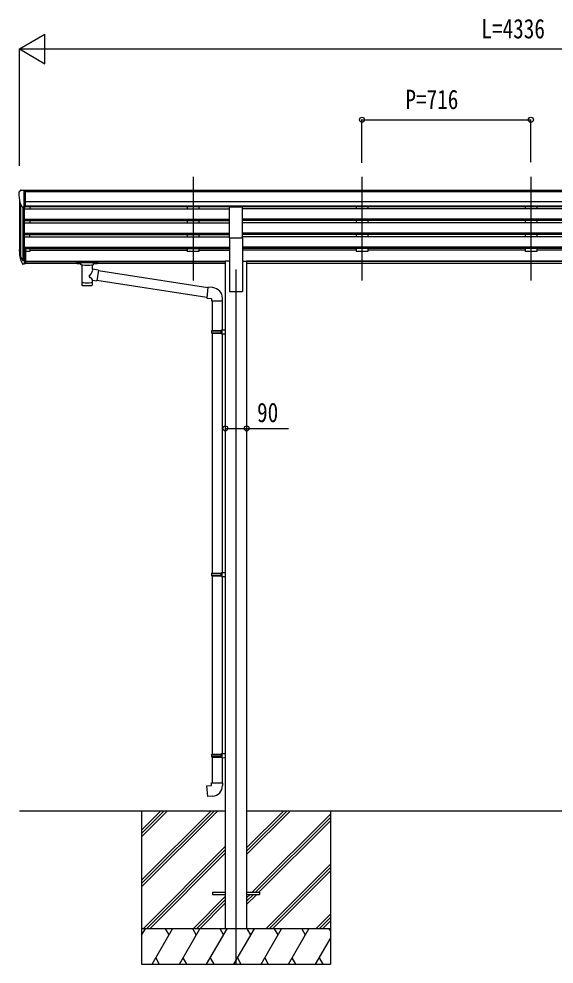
# Model space of a CAD drawing. Units: millimetres, scale not verified. Extents: x -10512 to 10512, y -7425 to 7425.
# Drawn here: x -2982 to -714, y -4162 to -156 of the extents above; entities that cross this region are included whole.
import ezdxf
from ezdxf.enums import TextEntityAlignment as Align

# ---------------------------------------------------------------- set-up
doc = ezdxf.new("R2010")
doc.units = ezdxf.units.MM
doc.header["$LTSCALE"] = 30
for name, color, linetype in [('0-3_YKK_12', 2, 'Continuous'), ('0-4_YKK_13', 4, 'Continuous'), ('0-5_YKK_A1', 4, 'Continuous'), ('0-6_YKK_D', 6, 'Continuous')]:
    doc.layers.add(name, color=color, linetype=linetype)
doc.styles.add('ＭＳ ゴシック', font='')
doc.styles.get('ＭＳ ゴシック').set_extended_font_data('MS Gothic')

msp = doc.modelspace()

# ---------------------------------------------------------------- linework, layer by layer
at = {"layer": '0-3_YKK_12'}
for p, q in [((-2244.45, -826.36), (-2244.45, -1265.61)), ((-2244.45, -826.36), (-2244.45, -1265.61)), ((-1528.45, -826.36), (-1528.45, -1265.61)), ((-1528.45, -826.36), (-1528.45, -1265.61)), ((-812.45, -826.36), (-812.45, -1265.61)), ((-812.45, -826.36), (-812.45, -1265.61)), ((-2062.45, -1218.93), (-2062.45, -4162.5))]:
    msp.add_line(p, q, dxfattribs=at)
at = {"layer": '0-4_YKK_13'}
for p, q in [((-2982.45, -891.48), (-2982.45, -892.11)), ((-2975.54, -882.67), (-2979.61, -888.48)), ((-2972.45, -882.11), (-2974.78, -882.25)), ((-2972.45, -882.11), (-2953.95, -882.11)), ((-2960.45, -955.09), (-2960.45, -882.11)), ((-2953.95, -882.11), (-2943.95, -882.19)), ((-2953.95, -954.09), (-2953.95, -882.11)), ((-2943.95, -883.71), (-2943.95, -882.19)), ((-2968.07, -953.28), (-2977.35, -937.21)), ((-2960.45, -955.09), (-2965.66, -954.77)), ((-2953.95, -954.09), (-2960.45, -954.09)), ((-2089.95, -1084.53), (-2089.95, -952.74)), ((-2089.95, -952.74), (-2034.95, -952.74)), ((-2034.95, -1084.53), (-2034.95, -952.74)), ((-2089.95, -1084.53), (-2034.95, -1084.53)), ((-2978.06, -1160.16), (-2967.89, -1179.33)), ((-2966.88, -1178.08), (-2976.64, -1159.67)), ((-2960.45, -1134.12), (-2960.45, -1196)), ((-2953.95, -1134.12), (-2960.45, -1134.12)), ((-2953.95, -1134.12), (-2953.95, -1195.18)), ((-2975.47, -1177.02), (-2967.89, -1194.5)), ((-2960.45, -1178.83), (-2965.58, -1178.83)), ((-2960.45, -1180.83), (-2965.3, -1180.83)), ((-2960.45, -1196), (-2965.3, -1196)), ((-2953.95, -1172.43), (-2960.45, -1172.43)), ((-2953.95, -1177.83), (-2960.45, -1177.83)), ((-2953.95, -1195.18), (-2960.45, -1195.18)), ((-2736.45, -1186.1), (-2736.45, -1191.86)), ((-2736.45, -1186.29), (-2736.45, -1187.83)), ((-2734.45, -1185.44), (-2651.45, -1185.44)), ((-2734.45, -1187.61), (-2651.45, -1187.61)), ((-2734.45, -1192.52), (-2719.95, -1192.52)), ((-2719.95, -1198.17), (-2719.95, -1191.62)), ((-2715.85, -1199.09), (-2715.87, -1284.53)), ((-2670.05, -1217.83), (-2670.05, -1199.09)), ((-2665.95, -1198.17), (-2665.95, -1191.62)), ((-2665.95, -1192.52), (-2651.45, -1192.52)), ((-2649.45, -1186.1), (-2649.45, -1191.86)), ((-2644.83, -1221.74), (-2670.05, -1217.82)), ((-2644.83, -1221.74), (-2651.85, -1267)), ((-2181.85, -1295.63), (-2645.14, -1223.75)), ((-2670.03, -1284.53), (-2670.05, -1263.86)), ((-2670.05, -1264.17), (-2651.85, -1267)), ((-2185.51, -1337.56), (-2651.58, -1265.26)), ((-2160.84, -1295.5), (-2181.68, -1293.68)), ((-2165.76, -1351.25), (-2119.76, -1351.25)), ((-2163.65, -1351.25), (-2163.65, -1476.57)), ((-2121.65, -1351.25), (-2121.65, -1474.01)), ((-2119.76, -1351.25), (-2119.76, -1340.33)), ((-2165.65, -1478.57), (-2164.65, -1476.57)), ((-2165.65, -1478.57), (-2121.65, -1478.57)), ((-2165.65, -1478.57), (-2165.65, -1486.57)), ((-2164.65, -1476.57), (-2121.65, -1476.57)), ((-2126.13, -1478.57), (-2126.56, -1476.57)), ((-2123.65, -1474.07), (-2107.65, -1473.6)), ((-2123.65, -1476.07), (-2123.65, -1474.07)), ((-2123.65, -1476.07), (-2121.65, -1476.07)), ((-2107.65, -1473.6), (-2107.65, -1491.54)), ((-2165.65, -1486.57), (-2121.65, -1486.57)), ((-2165.65, -1486.57), (-2164.65, -1488.57)), ((-2164.65, -1488.57), (-2121.65, -1488.57)), ((-2163.65, -1488.57), (-2163.65, -2505.25)), ((-2123.65, -1491.07), (-2123.65, -1489.07)), ((-2123.65, -1491.07), (-2107.65, -1491.54)), ((-2121.65, -1491.13), (-2121.65, -2502.7)), ((-2165.65, -2507.25), (-2164.65, -2505.25)), ((-2165.65, -2507.25), (-2121.65, -2507.25)), ((-2165.65, -2507.25), (-2165.65, -2515.25)), ((-2165.65, -2515.25), (-2121.65, -2515.25)), ((-2165.65, -2515.25), (-2164.65, -2517.25)), ((-2164.65, -2505.25), (-2121.65, -2505.25)), ((-2164.65, -2517.25), (-2121.65, -2517.25)), ((-2163.65, -2517.25), (-2163.65, -3272.94)), ((-2126.13, -2507.25), (-2126.56, -2505.25)), ((-2123.65, -2502.75), (-2107.65, -2502.28)), ((-2123.65, -2504.75), (-2123.65, -2502.75)), ((-2123.65, -2504.75), (-2121.65, -2504.75)), ((-2123.65, -2519.75), (-2123.65, -2517.75)), ((-2123.65, -2519.75), (-2107.65, -2520.23)), ((-2121.65, -2519.81), (-2121.65, -3270.38)), ((-2107.65, -2502.28), (-2107.65, -2520.23)), ((-2165.65, -3274.94), (-2164.65, -3272.94)), ((-2165.65, -3274.94), (-2121.65, -3274.94)), ((-2165.65, -3274.94), (-2165.65, -3282.94)), ((-2165.65, -3282.94), (-2121.65, -3282.94)), ((-2165.65, -3282.94), (-2164.65, -3284.94)), ((-2164.65, -3272.94), (-2121.65, -3272.94)), ((-2126.13, -3274.94), (-2126.56, -3272.94)), ((-2123.65, -3270.44), (-2107.65, -3269.97)), ((-2123.65, -3272.44), (-2123.65, -3270.44)), ((-2123.65, -3272.44), (-2121.65, -3272.44)), ((-2107.65, -3269.97), (-2107.65, -3287.91)), ((-2164.65, -3284.94), (-2121.65, -3284.94)), ((-2163.65, -3284.94), (-2163.65, -3394.94)), ((-2123.65, -3287.44), (-2123.65, -3285.44)), ((-2123.65, -3287.44), (-2107.65, -3287.91)), ((-2121.65, -3287.5), (-2121.65, -3394.94)), ((-2165.65, -3394.94), (-2119.65, -3394.94)), ((-2165.65, -3404.94), (-2165.65, -3394.94)), ((-2119.65, -3394.94), (-2119.65, -3405.86)), ((-2162.45, -3858), (-2162.45, -3867)), ((-2162.45, -3858), (-2107.65, -3858)), ((-2162.45, -3867), (-2107.65, -3867)), ((-2017.25, -3858), (-1962.45, -3858)), ((-2017.25, -3867), (-1962.45, -3867)), ((-1962.45, -3858), (-1962.45, -3867))]:
    msp.add_line(p, q, dxfattribs=at)
for points in [[(-2736.45, -1186.1), (-2736.41, -1185.91), (-2736.33, -1185.77), (-2736.23, -1185.67), (-2736.13, -1185.61), (-2736.01, -1185.57), (-2735.72, -1185.51), (-2735.23, -1185.46), (-2734.68, -1185.44), (-2734.45, -1185.44)], [(-2736.45, -1191.86), (-2736.41, -1192.05), (-2736.33, -1192.19), (-2736.23, -1192.28), (-2736.13, -1192.34), (-2736.01, -1192.39), (-2735.72, -1192.45), (-2735.23, -1192.5), (-2734.68, -1192.52), (-2734.45, -1192.52)], [(-2651.45, -1185.44), (-2651.1, -1185.44), (-2650.57, -1185.47), (-2650.12, -1185.52), (-2649.81, -1185.59), (-2649.65, -1185.69), (-2649.53, -1185.83), (-2649.46, -1186.01), (-2649.45, -1186.1)], [(-2651.45, -1192.52), (-2651.1, -1192.52), (-2650.57, -1192.49), (-2650.12, -1192.44), (-2649.81, -1192.36), (-2649.65, -1192.27), (-2649.53, -1192.13), (-2649.46, -1191.95), (-2649.45, -1191.86)], [(-2181.68, -1293.68), (-2185.68, -1339.51), (-2165.76, -1341.25), (-2165.76, -1351.25)], [(-2126.13, -1478.57), (-2126.13, -1486.57), (-2126.56, -1488.57)], [(-2123.65, -1489.07), (-2121.65, -1489.07), (-2121.65, -1476.07)], [(-2126.13, -2507.25), (-2126.13, -2515.25), (-2126.56, -2517.25)], [(-2123.65, -2517.75), (-2121.65, -2517.75), (-2121.65, -2504.75)], [(-2126.13, -3274.94), (-2126.13, -3282.94), (-2126.56, -3284.94)], [(-2123.65, -3285.44), (-2121.65, -3285.44), (-2121.65, -3272.44)], [(-2160.73, -3450.69), (-2181.57, -3452.51), (-2185.57, -3406.69), (-2165.65, -3404.94)]]:
    msp.add_lwpolyline(points, dxfattribs=at)
for centre, radius, start, end in [((-2979.45, -891.48), 3, 93, 180), ((-2780.45, -892.11), 202, 180, 192.90261), ((-2974.72, -883.25), 1, 93.5, 145), ((-2965.48, -951.78), 3, 210, 266.5), ((-2891.79, -1137.99), 89.07, 174.49576, 194.41188), ((-2892.5, -1133.71), 88.05, 177.22392, 197.21071), ((-2847.23, -1140.94), 133.22, 183.27987, 195.71302), ((-2965.3, -1177.83), 3, 210, 270), ((-2965.3, -1193), 3, 210, 270), ((-2965.58, -1177.33), 1.5, 210, 270), ((-2164.76, -1340.33), 45, 0, 85), ((-2164.65, -3405.86), 45, 275, 0)]:
    msp.add_arc(centre, radius, start, end, dxfattribs=at)
for centre, major_axis, ratio, start_param, end_param in [((-2734.45, -1187.83), (2, 0), 0.109601, 1.5707963, 3.1415927), ((-2692.95, -1198.08), (27.06, 0), 0.069685, 3.1415927, 6.2831853), ((-2692.95, -1191.62), (27, 0), 0.070066, 6.2831853, 9.424778), ((-2681.95, -1195.6), (16, 0), 0.361356, 6.2636979, 6.2831853), ((-2651.45, -1187.83), (2, 0), 0.109601, 0, 1.5707963), ((-2692.95, -1244.37), (-22.81, -26.62), 0.234429, 1.6855472, 3.1268519), ((-2692.95, -1272.09), (22.91, 0), 0.122865, 3.1415927, 6.2831853), ((-2690.4, -1241.73), (20.32, -22.25), 0.045535, 0.0389954, 1.3075346), ((-2692.95, -1284.53), (22.92, 0), 0.101955, 3.1415499, 6.2833984)]:
    msp.add_ellipse(centre, major_axis=major_axis, ratio=ratio, start_param=start_param, end_param=end_param, dxfattribs=at)
at = {"layer": '0-5_YKK_A1'}
for p, q in [((-2980.45, -920.46), (-2980.45, -1129.45)), ((1329.05, -883.71), (-2953.95, -883.71)), ((1329.05, -888.93), (-2953.95, -888.93)), ((-2975.48, -940.45), (-2975.48, -1161.86)), ((-2966.45, -954.61), (-2966.46, -1178.55)), ((-2960.45, -955.09), (-2960.45, -1141.22)), ((1329.05, -932.46), (-2953.95, -932.46)), ((1329.05, -950.31), (-2953.95, -950.31)), ((-2089.95, -953.56), (-2953.95, -953.56)), ((-2935.45, -953.56), (-2935.45, -962.17)), ((-2269.45, -953.56), (-2269.45, -962.17)), ((-2219.45, -953.56), (-2219.45, -962.17)), ((410.05, -953.56), (-2034.95, -953.56)), ((-1553.45, -953.56), (-1553.45, -962.17)), ((-1503.45, -953.56), (-1503.45, -962.17)), ((-837.45, -953.56), (-837.45, -962.17)), ((-787.45, -953.56), (-787.45, -962.17)), ((-2960.45, -962.17), (-2089.95, -962.17)), ((410.05, -962.17), (-2034.95, -962.17)), ((-2960.45, -1005.82), (-2089.95, -1005.82)), ((-2960.45, -1007.01), (-2089.95, -1007.01)), ((-2960.45, -1011.35), (-2089.95, -1011.35)), ((-2960.45, -1021.36), (-2089.95, -1021.36)), ((-2935.45, -1011.35), (-2935.45, -1021.36)), ((-2269.45, -1011.35), (-2269.45, -1021.36)), ((-2219.45, -1011.35), (-2219.45, -1021.36)), ((410.05, -1005.82), (-2034.95, -1005.82)), ((410.05, -1007.01), (-2034.95, -1007.01)), ((410.05, -1011.35), (-2034.95, -1011.35)), ((410.05, -1021.36), (-2034.95, -1021.36)), ((-1553.45, -1011.35), (-1553.45, -1021.36)), ((-1503.45, -1011.35), (-1503.45, -1021.36)), ((-837.45, -1011.35), (-837.45, -1021.36)), ((-787.45, -1011.35), (-787.45, -1021.36)), ((-2960.45, -1065.01), (-2089.95, -1065.01)), ((-2960.45, -1066.2), (-2089.95, -1066.2)), ((-2960.45, -1070.54), (-2089.95, -1070.54)), ((-2960.45, -1080.55), (-2089.95, -1080.55)), ((-2935.45, -1080.55), (-2935.45, -1070.54)), ((-2269.45, -1070.54), (-2269.45, -1080.55)), ((-2219.45, -1070.54), (-2219.45, -1080.55)), ((410.05, -1065.01), (-2034.95, -1065.01)), ((410.05, -1066.2), (-2034.95, -1066.2)), ((410.05, -1070.54), (-2034.95, -1070.54)), ((410.05, -1080.55), (-2034.95, -1080.55)), ((-1553.45, -1070.54), (-1553.45, -1080.55)), ((-1503.45, -1070.54), (-1503.45, -1080.55)), ((-837.45, -1070.54), (-837.45, -1080.55)), ((-787.45, -1070.54), (-787.45, -1080.55)), ((-2089.95, -1084.53), (-2089.95, -1312.5)), ((-2034.95, -1084.53), (-2034.95, -1312.5)), ((-2960.45, -1124.2), (-2089.95, -1124.2)), ((-2960.45, -1125.39), (-2089.95, -1125.39)), ((-2960.45, -1129.72), (-2089.95, -1129.72)), ((-2935.45, -1141.86), (-2953.95, -1141.86)), ((-2935.45, -1129.72), (-2935.45, -1141.86)), ((-2935.45, -1136.91), (-2269.45, -1136.91)), ((-2269.45, -1129.72), (-2269.45, -1141.86)), ((-2219.45, -1141.86), (-2269.45, -1141.86)), ((-2219.45, -1129.72), (-2219.45, -1141.86)), ((-2219.45, -1136.91), (-2089.95, -1136.91)), ((410.05, -1124.2), (-2034.95, -1124.2)), ((410.05, -1125.39), (-2034.95, -1125.39)), ((410.05, -1129.72), (-2034.95, -1129.72)), ((-1553.45, -1136.91), (-2034.95, -1136.91)), ((-1553.45, -1129.72), (-1553.45, -1141.86)), ((-1503.45, -1141.86), (-1553.45, -1141.86)), ((-1503.45, -1129.72), (-1503.45, -1141.86)), ((-837.45, -1136.91), (-1503.45, -1136.91)), ((-837.45, -1129.72), (-837.45, -1141.86)), ((-787.45, -1141.86), (-837.45, -1141.86)), ((-787.45, -1129.72), (-787.45, -1141.86)), ((-121.45, -1136.91), (-787.45, -1136.91)), ((-2953.95, -1183.93), (-2107.65, -1183.93)), ((-2953.95, -1185.32), (-2107.65, -1185.32)), ((-2719.95, -1193.01), (-2953.95, -1193.01)), ((-2107.65, -1193.01), (-2665.95, -1193.01)), ((-2107.65, -1183.5), (-2107.65, -4012.5)), ((-2089.95, -1183.5), (-2107.65, -1183.5)), ((-2034.95, -1183.5), (-2017.25, -1183.5)), ((-2017.25, -1183.5), (-2017.25, -4012.5)), ((392.35, -1183.93), (-2017.25, -1183.93)), ((392.35, -1185.32), (-2017.25, -1185.32)), ((392.35, -1193.01), (-2017.25, -1193.01)), ((-2089.95, -1312.5), (-2034.95, -1312.5)), ((-2980.45, -3512.5), (-2107.65, -3512.5)), ((-2462.45, -3512.5), (-2462.45, -4162.5)), ((-2462.45, -3806.68), (-2168.27, -3512.5)), ((-2462.45, -3820.82), (-2154.13, -3512.5)), ((-2462.45, -3834.96), (-2139.99, -3512.5)), ((-2462.45, -3622.83), (-2352.12, -3512.5)), ((-2462.45, -3608.69), (-2366.26, -3512.5)), ((-2462.45, -3594.55), (-2380.4, -3512.5)), ((-2017.25, -3512.5), (392.35, -3512.5)), ((-2017.25, -3698.13), (-1831.62, -3512.5)), ((-2017.25, -3683.99), (-1845.76, -3512.5)), ((-2017.25, -3669.85), (-1859.9, -3512.5)), ((-1662.45, -3512.5), (-1662.45, -4162.5)), ((-1993.27, -3858), (-1662.45, -3527.18)), ((-1979.13, -3858), (-1662.45, -3541.32)), ((-1964.99, -3858), (-1662.45, -3555.46)), ((-2456.14, -4012.5), (-2107.65, -3664.01)), ((-2442, -4012.5), (-2107.65, -3678.15)), ((-2427.86, -4012.5), (-2107.65, -3692.29)), ((-1935.64, -4012.5), (-1662.45, -3739.31)), ((-1921.5, -4012.5), (-1662.45, -3753.45)), ((-1907.36, -4012.5), (-1662.45, -3767.59)), ((-2244.01, -4012.5), (-2107.65, -3876.14)), ((-2017.25, -3910.26), (-1973.99, -3867)), ((-2017.25, -3881.98), (-2002.27, -3867)), ((-2017.25, -3896.12), (-1988.13, -3867)), ((-2229.87, -4012.5), (-2107.65, -3890.28)), ((-2215.72, -4012.5), (-2107.65, -3904.43)), ((-1723.51, -4012.5), (-1662.45, -3951.44)), ((-1709.37, -4012.5), (-1662.45, -3965.58)), ((-1695.22, -4012.5), (-1662.45, -3979.73)), ((-1662.45, -4012.5), (-2462.45, -4012.5)), ((-2462.45, -4040), (-2446.57, -4012.5)), ((-2417.7, -4162.5), (-2331.1, -4012.5)), ((-2346.1, -4038.48), (-2361.1, -4012.5)), ((-2302.23, -4162.5), (-2215.63, -4012.5)), ((-2230.63, -4038.48), (-2245.63, -4012.5)), ((-2186.76, -4162.5), (-2100.16, -4012.5)), ((-2115.16, -4038.48), (-2130.16, -4012.5)), ((-2071.29, -4162.5), (-1984.69, -4012.5)), ((-1999.69, -4038.48), (-2014.69, -4012.5)), ((-1955.82, -4162.5), (-1869.22, -4012.5)), ((-1884.22, -4038.48), (-1899.22, -4012.5)), ((-1840.35, -4162.5), (-1753.75, -4012.5)), ((-1783.75, -4012.5), (-1768.75, -4038.48)), ((-1668.28, -4012.5), (-1662.45, -4022.6)), ((-1724.88, -4162.5), (-1662.45, -4054.36)), ((-2462.45, -4162.5), (-1662.45, -4162.5)), ((-2402.71, -4136.52), (-2387.71, -4162.5)), ((-2287.24, -4136.52), (-2272.24, -4162.5)), ((-2171.76, -4136.52), (-2156.76, -4162.5)), ((-2056.29, -4136.52), (-2041.3, -4162.5)), ((-1940.82, -4136.52), (-1925.83, -4162.5)), ((-1825.35, -4136.52), (-1810.36, -4162.5)), ((-1709.89, -4136.52), (-1694.89, -4162.5))]:
    msp.add_line(p, q, dxfattribs=at)
at = {"layer": '0-6_YKK_D'}
for p, q in [((-2980.45, -283.71), (-2872.2, -221.21)), ((-2872.2, -346.21), (-2872.2, -221.21)), ((-2980.45, -779.12), (-2980.45, -282.71)), ((-2980.45, -283.71), (-2872.2, -346.21)), ((-2980.45, -283.71), (-2763.94, -283.71)), ((-2855.45, -283.71), (1230.55, -283.71)), ((-1528.45, -766.16), (-1528.45, -582.71)), ((-1528.45, -583.71), (-812.45, -583.71)), ((-812.45, -763.28), (-812.45, -582.71))]:
    msp.add_line(p, q, dxfattribs=at)
msp.add_lwpolyline([(-2107.65, -1892.05), (-2017.25, -1892.05), (-1839.42, -1892.05)], dxfattribs=at)
for centre in [(-1528.45, -583.71), (-812.45, -583.71), (-2107.65, -1892.05), (-2017.25, -1892.05)]:
    msp.add_circle(centre, 10.62, dxfattribs=at)

# ---------------------------------------------------------------- texts
at = {"layer": '0-6_YKK_D', "style": 'ＭＳ ゴシック', "width": 0.8}
for s, p in [('L=4336', (-1022.45, -263.71)), ('P=716', (-1344.45, -563.71)), ('90', (-1973.08, -1890.38))]:
    msp.add_text(s, height=82.48, dxfattribs=at).set_placement(p, align=Align.BOTTOM_LEFT)

doc.saveas('drawing.dxf')
